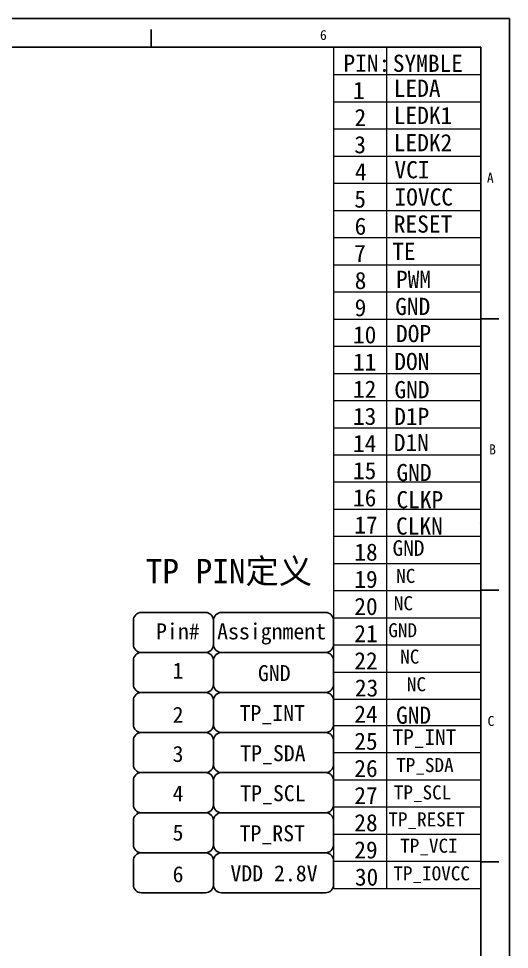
# Model space of a CAD drawing. Header units: millimetres. Extents: x 3264 to 3564, y 1588 to 1796.
# Drawn here: x 3492.1 to 3564.4, y 1659 to 1796.1 of the extents above; entities that cross this region are included whole.
import ezdxf

# ---------------------------------------------------------------- set-up
doc = ezdxf.new("R2010")
doc.units = ezdxf.units.MM
doc.layers.add('', color=7, linetype='Continuous')
doc.layers.add('DIM', color=3, linetype='Continuous')
doc.layers.add('图框', color=4, linetype='Continuous', lineweight=9)
doc.styles.add('Arial', font='arial.ttf')
doc.styles.add('ZI2.5', font='', dxfattribs={"height": 2.5})
doc.styles.add('宋体', font='')
doc.styles.get('ZI2.5').set_extended_font_data('SimSun')
doc.styles.get('宋体').set_extended_font_data('SimSun')

msp = doc.modelspace()

# ---------------------------------------------------------------- linework, layer by layer
at = {"layer": '', "color": 0}
msp.add_line((3560.165, 1783.59), (3560.165, 1689.244), dxfattribs=at)
at = {"color": 7, "linetype": 'Continuous'}
for p, q in [((3264.45, 1796.069), (3564.375, 1796.069)), ((3564.375, 1796.069), (3564.375, 1587.7))]:
    msp.add_line(p, q, dxfattribs=at)
at = {"linetype": 'Continuous'}
for p, q in [((3511.598, 1791.859), (3511.598, 1794.49)), ((3268.66, 1791.859), (3560.165, 1791.859)), ((3560.165, 1791.859), (3560.165, 1591.91)), ((3560.165, 1751.87), (3562.796, 1751.87)), ((3560.165, 1711.88), (3562.796, 1711.88)), ((3560.165, 1671.89), (3562.796, 1671.89))]:
    msp.add_line(p, q, dxfattribs=at)
at = {"color": 0, "linetype": 'ByBlock', "lineweight": 0}
for p, q in [((3538.476, 1791.859), (3538.476, 1667.962)), ((3538.476, 1791.859), (3560.165, 1791.859)), ((3546.295, 1791.859), (3546.295, 1667.962)), ((3538.476, 1787.826), (3560.165, 1787.826)), ((3538.476, 1783.826), (3560.165, 1783.826)), ((3538.476, 1779.825), (3560.165, 1779.825)), ((3538.476, 1775.825), (3560.165, 1775.825)), ((3538.476, 1771.825), (3560.165, 1771.825)), ((3538.476, 1767.824), (3560.165, 1767.824)), ((3538.476, 1763.824), (3560.165, 1763.824)), ((3538.476, 1759.824), (3560.165, 1759.824)), ((3538.476, 1755.823), (3560.165, 1755.823)), ((3538.476, 1751.823), (3560.165, 1751.823)), ((3538.476, 1747.823), (3560.165, 1747.823)), ((3538.476, 1743.823), (3560.165, 1743.823)), ((3538.476, 1739.822), (3560.165, 1739.822)), ((3538.476, 1735.822), (3560.165, 1735.822)), ((3538.476, 1731.822), (3560.165, 1731.822)), ((3538.476, 1727.821), (3560.165, 1727.821)), ((3538.476, 1723.821), (3560.165, 1723.821)), ((3538.476, 1719.821), (3560.165, 1719.821)), ((3538.476, 1715.82), (3560.165, 1715.82)), ((3538.476, 1711.82), (3560.165, 1711.82)), ((3538.476, 1707.82), (3560.165, 1707.82)), ((3538.476, 1703.82), (3560.165, 1703.82)), ((3538.476, 1699.819), (3560.165, 1699.819)), ((3538.476, 1695.819), (3560.165, 1695.819)), ((3538.476, 1691.964), (3560.165, 1691.964)), ((3538.476, 1687.963), (3560.165, 1687.963)), ((3538.476, 1683.963), (3560.165, 1683.963)), ((3538.476, 1679.963), (3560.165, 1679.963)), ((3538.476, 1675.963), (3560.165, 1675.963)), ((3538.476, 1671.962), (3560.165, 1671.962)), ((3538.476, 1667.962), (3560.165, 1667.962))]:
    msp.add_line(p, q, dxfattribs=at)
at = {"color": 4}
for points in [[(3508.985, 1707.428), (3508.985, 1703.889, 0.4142136), (3510.165, 1702.709), (3519.602, 1702.709, 0.4142136), (3520.781, 1703.889), (3520.781, 1707.428, 0.4142136), (3519.602, 1708.607), (3510.165, 1708.607, 0.4142136)], [(3520.781, 1707.428), (3520.781, 1703.889, 0.4142136), (3521.961, 1702.709), (3537.297, 1702.709, 0.4142136), (3538.476, 1703.889), (3538.476, 1707.428, 0.4142136), (3537.297, 1708.607), (3521.961, 1708.607, 0.4142136)], [(3508.985, 1701.529), (3508.985, 1697.99, 0.4142136), (3510.165, 1696.811), (3519.602, 1696.811, 0.4142136), (3520.781, 1697.99), (3520.781, 1701.529, 0.4142136), (3519.602, 1702.709), (3510.165, 1702.709, 0.4142136)], [(3520.781, 1701.529), (3520.781, 1697.99, 0.4142136), (3521.961, 1696.811), (3537.297, 1696.811, 0.4142136), (3538.476, 1697.99), (3538.476, 1701.529, 0.4142136), (3537.297, 1702.709), (3521.961, 1702.709, 0.4142136)], [(3508.985, 1695.631), (3508.985, 1692.092, 0.4142136), (3510.165, 1690.913), (3519.602, 1690.913, 0.4142136), (3520.781, 1692.092), (3520.781, 1695.631, 0.4142136), (3519.602, 1696.811), (3510.165, 1696.811, 0.4142136)], [(3520.781, 1695.631), (3520.781, 1692.092, 0.4142136), (3521.961, 1690.913), (3537.297, 1690.913, 0.4142136), (3538.476, 1692.092), (3538.476, 1695.631, 0.4142136), (3537.297, 1696.811), (3521.961, 1696.811, 0.4142136)], [(3508.985, 1689.733), (3508.985, 1686.194, 0.4142136), (3510.165, 1685.014), (3519.602, 1685.014, 0.4142136), (3520.781, 1686.194), (3520.781, 1689.733, 0.4142136), (3519.602, 1690.913), (3510.165, 1690.913, 0.4142136)], [(3520.781, 1689.733), (3520.781, 1686.194, 0.4142136), (3521.961, 1685.014), (3537.297, 1685.014, 0.4142136), (3538.476, 1686.194), (3538.476, 1689.733, 0.4142136), (3537.297, 1690.913), (3521.961, 1690.913, 0.4142136)], [(3508.985, 1683.835), (3508.985, 1680.296, 0.4142136), (3510.165, 1679.116), (3519.602, 1679.116, 0.4142136), (3520.781, 1680.296), (3520.781, 1683.835, 0.4142136), (3519.602, 1685.014), (3510.165, 1685.014, 0.4142136)], [(3520.781, 1683.835), (3520.781, 1680.296, 0.4142136), (3521.961, 1679.116), (3537.297, 1679.116, 0.4142136), (3538.476, 1680.296), (3538.476, 1683.835, 0.4142136), (3537.297, 1685.014), (3521.961, 1685.014, 0.4142136)], [(3508.985, 1677.936), (3508.985, 1674.397, 0.4142136), (3510.165, 1673.218), (3519.602, 1673.218, 0.4142136), (3520.781, 1674.397), (3520.781, 1677.936, 0.4142136), (3519.602, 1679.116), (3510.165, 1679.116, 0.4142136)], [(3520.781, 1677.936), (3520.781, 1674.397, 0.4142136), (3521.961, 1673.218), (3537.297, 1673.218, 0.4142136), (3538.476, 1674.397), (3538.476, 1677.936, 0.4142136), (3537.297, 1679.116), (3521.961, 1679.116, 0.4142136)], [(3508.985, 1672.038), (3508.985, 1668.499, 0.4142136), (3510.165, 1667.32), (3519.602, 1667.32, 0.4142136), (3520.781, 1668.499), (3520.781, 1672.038, 0.4142136), (3519.602, 1673.218), (3510.165, 1673.218, 0.4142136)], [(3520.781, 1672.038), (3520.781, 1668.499, 0.4142136), (3521.961, 1667.32), (3537.297, 1667.32, 0.4142136), (3538.476, 1668.499), (3538.476, 1672.038, 0.4142136), (3537.297, 1673.218), (3521.961, 1673.218, 0.4142136)]]:
    msp.add_lwpolyline(points, format="xyb", close=True, dxfattribs=at)
at = {"layer": 'DIM', "color": 0}
for p, q in [((3560.165, 1791.859), (3537.841, 1791.859)), ((3560.165, 1783.59), (3560.165, 1791.859)), ((3559.979, 1721.746), (3559.979, 1721.746))]:
    msp.add_line(p, q, dxfattribs=at)

# ---------------------------------------------------------------- texts
at = {"color": 4, "linetype": 'Continuous', "style": '宋体'}
for s, p in [('6', (3536.475, 1792.925)), ('A', (3561.061, 1771.886)), ('B', (3561.393, 1731.883)), ('C', (3561.154, 1691.886))]:
    msp.add_text(s, height=1.473, dxfattribs=at).set_placement(p)
at = {"color": 0, "style": '宋体', "width": 1}
for s, height, p in [('PIN:', 2.5323, (3539.933, 1788.236)), ('1', 2.532, (3541.331, 1784.235)), ('2', 2.532, (3541.557, 1780.235)), ('LEDK1', 2.5323, (3547.347, 1780.545)), ('3', 2.532, (3541.529, 1776.235)), ('LEDK2', 2.5323, (3547.347, 1776.53)), ('4', 2.532, (3541.614, 1772.235)), ('VCI', 2.5323, (3547.446, 1772.545)), ('5', 2.532, (3541.529, 1768.234)), ('IOVCC', 2.5323, (3547.451, 1768.53)), ('RESET', 2.5323, (3547.347, 1764.545)), ('6', 2.532, (3541.571, 1764.234)), ('TE', 2.5323, (3547.12, 1760.529)), ('7', 2.532, (3541.515, 1760.234)), ('PWM', 2.5323, (3547.671, 1756.416)), ('8', 2.532, (3541.585, 1756.233)), ('9', 2.532, (3541.585, 1752.233)), ('GND', 2.5323, (3547.554, 1752.416)), ('10', 2.5323, (3541.331, 1748.233)), ('DOP', 2.5323, (3547.675, 1748.416)), ('11', 2.5323, (3541.331, 1744.233)), ('DON', 2.5323, (3547.424, 1744.307)), ('12', 2.5323, (3541.331, 1740.232)), ('GND', 2.5323, (3547.44, 1740.153)), ('13', 2.5323, (3541.331, 1736.232)), ('D1P', 2.5323, (3547.409, 1736.212)), ('14', 2.5323, (3541.331, 1732.232)), ('D1N', 2.5323, (3547.344, 1732.374)), ('15', 2.5323, (3541.331, 1728.231)), ('GND', 2.5323, (3547.739, 1727.946)), ('16', 2.5323, (3541.331, 1724.231)), ('CLKP', 2.5323, (3547.739, 1723.946)), ('17', 2.5323, (3541.529, 1720.231)), ('CLKN', 2.5323, (3547.676, 1720.068)), ('GND', 2.3052, (3547.162, 1716.943)), ('18', 2.5323, (3541.529, 1716.23)), ('NC', 2.0747, (3547.698, 1712.953)), ('19', 2.5323, (3541.529, 1712.23)), ('NC', 2.0747, (3547.349, 1708.925)), ('20', 2.5323, (3541.529, 1708.23)), ('21', 2.5323, (3541.529, 1704.23)), ('GND', 2.0747, (3546.543, 1704.954)), ('22', 2.5323, (3541.529, 1700.229)), ('NC', 2.0747, (3548.289, 1701.069)), ('23', 2.5323, (3541.614, 1696.229)), ('NC', 2.0747, (3549.271, 1696.999)), ('24', 2.5323, (3541.529, 1692.374)), ('GND', 2.5323, (3547.676, 1692.211)), ('25', 2.5323, (3541.529, 1688.373)), ('TP_INT', 2.3052, (3547.162, 1689.086)), ('26', 2.5323, (3541.529, 1684.373)), ('TP_SDA', 2.0747, (3547.698, 1685.096)), ('27', 2.5323, (3541.529, 1680.373)), ('TP_SCL', 2.0747, (3547.349, 1681.068)), ('28', 2.5323, (3541.529, 1676.373)), ('TP_RESET', 2.0747, (3546.543, 1677.097)), ('TP_VCI', 2.0747, (3548.289, 1673.212)), ('29', 2.5323, (3541.529, 1672.372)), ('TP_IOVCC', 2.0747, (3547.277, 1669.142)), ('30', 2.5323, (3541.614, 1668.372))]:
    msp.add_text(s, height=height, dxfattribs=at).set_placement(p)
at = {"color": 0, "linetype": 'ByBlock', "lineweight": 0, "style": '宋体', "width": 1}
for s, p in [('SYMBLE', (3547.201, 1788.226)), ('LEDA', (3547.347, 1784.546))]:
    msp.add_text(s, height=2.5323, dxfattribs=at).set_placement(p)
at = {"color": 4, "char_height": 2.3593, "attachment_point": 1, "style": 'Arial'}
for s, insert, width in [('{\\fSimHei|b0|i0|c0|p49;Pin#}', (3512.326, 1707.006), 4.41421), ('{\\fSimHei|b0|i0|c0|p49;Assignment}', (3521.324, 1707.006), 4.41421), ('{\\fSimHei|b0|i0|c134|p49;1}', (3514.765, 1701.214), 4.41421), ('{\\fSimHei|b0|i0|c134|p49;GND}', (3527.336, 1700.856), 4.41421), ('{\\fSimHei|b0|i0|c134|p49;2}', (3514.765, 1694.712), 4.41421), ('{\\fSimHei|b0|i0|c134|p49;TP_INT}', (3524.632, 1694.958), 4.41421), ('{\\fSimHei|b0|i0|c134|p49;3}', (3514.765, 1688.95), 4.41421), ('{\\fSimHei|b0|i0|c134|p49;TP_SDA}', (3524.726, 1689.06), 4.41421), ('{\\fSimHei|b0|i0|c134|p49;4}', (3514.765, 1683.126), 4.41421), ('{\\fSimHei|b0|i0|c134|p49;TP_SCL}', (3524.726, 1683.162), 4.41421), ('{\\fSimHei|b0|i0|c134|p49;5}', (3514.765, 1677.364), 4.41421), ('{\\fSimHei|b0|i0|c134|p49;TP_RST}', (3524.632, 1677.263), 4.41421), ('{\\fSimHei|b0|i0|c134|p49;6}', (3514.765, 1671.232), 4.41421), ('{\\fSimHei|b0|i0|c134|p49;VDD 2.8V}', (3523.284, 1671.365), 18.73371)]:
    msp.add_mtext(s, dxfattribs=dict(at, insert=insert, width=width))
at = {"layer": '图框', "color": 3, "lineweight": 5, "insert": (3510.808, 1716.496), "char_height": 3.6, "width": 33.72526, "attachment_point": 1, "style": 'ZI2.5'}
msp.add_mtext('{\\fSimHei|b0|i0|c134|p49;\\C4;TP PIN定义}', dxfattribs=at)

doc.saveas('drawing.dxf')
